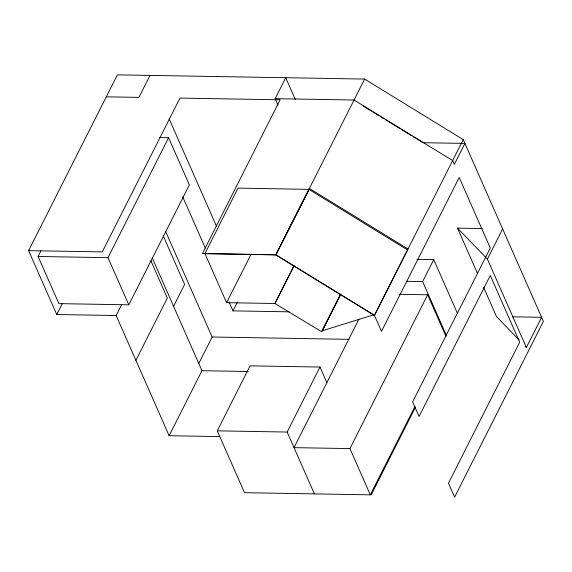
<?xml version="1.0" encoding="UTF-8"?>
<svg xmlns="http://www.w3.org/2000/svg" width="572" height="572" viewBox="0 0 572 572"><rect width="100%" height="100%" fill="white"/><g stroke="black" fill="none" stroke-linecap="round" stroke-linejoin="round"><path stroke-width="0.86" d="M309.087 189.468L276.326 253.861M121.729 304.497L116.152 315.529L56.75 314.521L28.6 250.643L117.396 74.853L364.621 79.065L463.234 139.611L543.4 321.357L454.604 497.147L448.462 483.204L519.683 342.213L490.283 275.497L419.062 416.487L412.598 401.837L490.297 248.019L459.216 177.492L381.517 331.31L374.438 315.394L275.84 254.819L204.94 253.575L226.583 302.681L274.925 303.503L321.686 331.774L340.533 294.573M159.731 137.58L168.583 137.73L189.361 184.885L128.779 304.826L58.887 303.632L38.109 256.478L40.919 250.922M150.007 75.411L138.91 97.383L106.299 96.825M56.75 314.521L62.355 303.417M128.779 304.826L107.994 257.672L168.583 137.73M135.893 360.324L167.346 298.069L150.829 260.603M277.992 105.162L275.139 98.67L285.721 77.721L295.367 99.614M173.416 306.592L184.627 284.398L163.206 235.793M204.94 253.575L238.009 188.109L308.909 189.361L407.507 249.935M226.583 302.681L250.886 254.569M198.927 363.17L212.14 337.008L165.701 231.624M219.791 436.586L169.119 435.721L201.959 370.713L152.231 257.886M289.282 311.833L232.997 310.875L237.359 302.245M28.6 250.643L102.274 251.894L179.973 98.084L280.137 99.793L202.445 253.603L275.826 254.855L364.621 79.065M294.044 265.644L274.925 303.503L294.151 265.68M415.386 407.357L371.185 494.851L244.516 492.692L217.26 430.852L250.1 365.851L319.984 367.038L326.862 382.647M374.074 314.7L322.172 330.816L340.676 294.187M314.407 493.886L287.151 432.046L319.984 367.038M358.909 319.205L294.029 447.647L349.935 448.598L427.634 294.787L399.235 294.301M374.925 314.436L463.234 139.611M446.339 335.335L422.644 281.581L433.733 259.631L416.895 259.345M512.412 316.809L541.612 317.31L526.362 347.497L487.408 259.102L502.659 228.907M415 406.377L370.313 494.837L349.935 448.598M275.84 254.819L309.445 188.46L408.05 249.035L374.438 315.394L275.826 254.855M322.172 330.816L340.776 294.215M308.952 189.403L309.445 188.46M275.139 98.67L354.039 100.014L452.652 160.56L454.332 164.371L464.914 143.422L422.987 142.707L416.931 138.989M477.534 273.559L457.521 228.142L482.303 228.564M38.109 256.478L107.994 257.672M406.692 281.31L422.644 281.581M212.14 337.008L349.235 339.339M201.959 370.713L248.177 371.5M217.26 430.852L287.151 432.046M363.206 106.049L371.528 111.154M373.037 112.083L379.093 115.794M380.609 116.724L383.633 118.576M385.149 119.505L387.416 120.899M388.931 121.829L399.528 128.321M401.036 129.251L411.633 135.743M413.148 136.672L415.415 138.066M457.521 228.142L487.408 259.102M519.047 339.918L496.482 316.538L483.612 287.344M525.146 346.239L526.362 347.497M433.733 259.631L457.457 313.406M427.634 294.787L445.867 336.157M169.04 118.597L216.445 226.162M182.718 196.797L205.348 248.134M229.043 301.909L232.997 310.875M116.152 315.529L169.119 435.721"/></g></svg>
